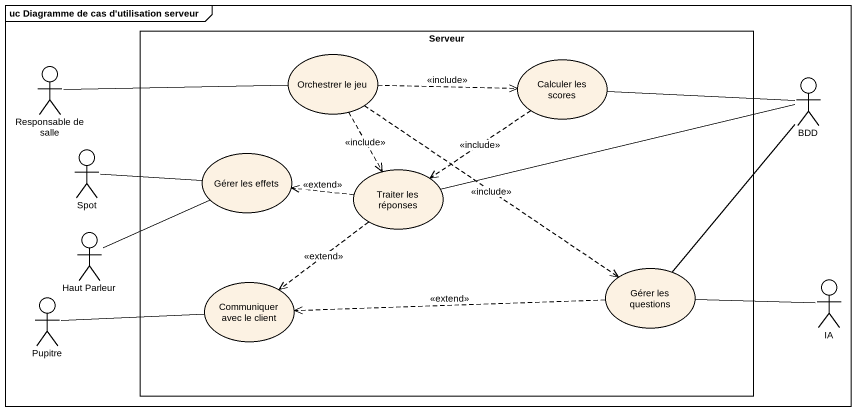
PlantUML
@startuml
mainframe uc Diagramme de cas d'utilisation serveur
rectangle Serveur {
  usecase "Orchestrer le jeu" as Orchestrer_le_jeu
  usecase "Calculer les scores" as Calculer_les_scores
  usecase "Gérer les effets" as Gérer_les_effets
  usecase "Traiter les réponses" as Traiter_les_réponses
  usecase "Communiquer avec le client" as Communiquer_avec_le_client
  usecase "Gérer les questions" as Gérer_les_questions
}
actor "Responsable de salle" as Responsable_de_salle
actor BDD
actor Spot
actor "Haut Parleur" as Haut_Parleur
actor IA
actor Pupitre
Responsable_de_salle -right- Orchestrer_le_jeu
Orchestrer_le_jeu .right.> Calculer_les_scores : <<include>>
Orchestrer_le_jeu ..> Traiter_les_réponses : <<include>>
Orchestrer_le_jeu ..> Gérer_les_questions : <<include>>
Calculer_les_scores -right- BDD
Calculer_les_scores ..> Traiter_les_réponses : <<include>>
Spot -right- Gérer_les_effets
Traiter_les_réponses -right- BDD
Traiter_les_réponses .left.> Gérer_les_effets : <<extend>>
Traiter_les_réponses ..> Communiquer_avec_le_client : <<extend>>
Haut_Parleur -right- Gérer_les_effets
Gérer_les_questions -up- BDD
Gérer_les_questions .left.> Communiquer_avec_le_client : <<extend>>
IA -left- Gérer_les_questions
Pupitre -right- Communiquer_avec_le_client
@enduml
